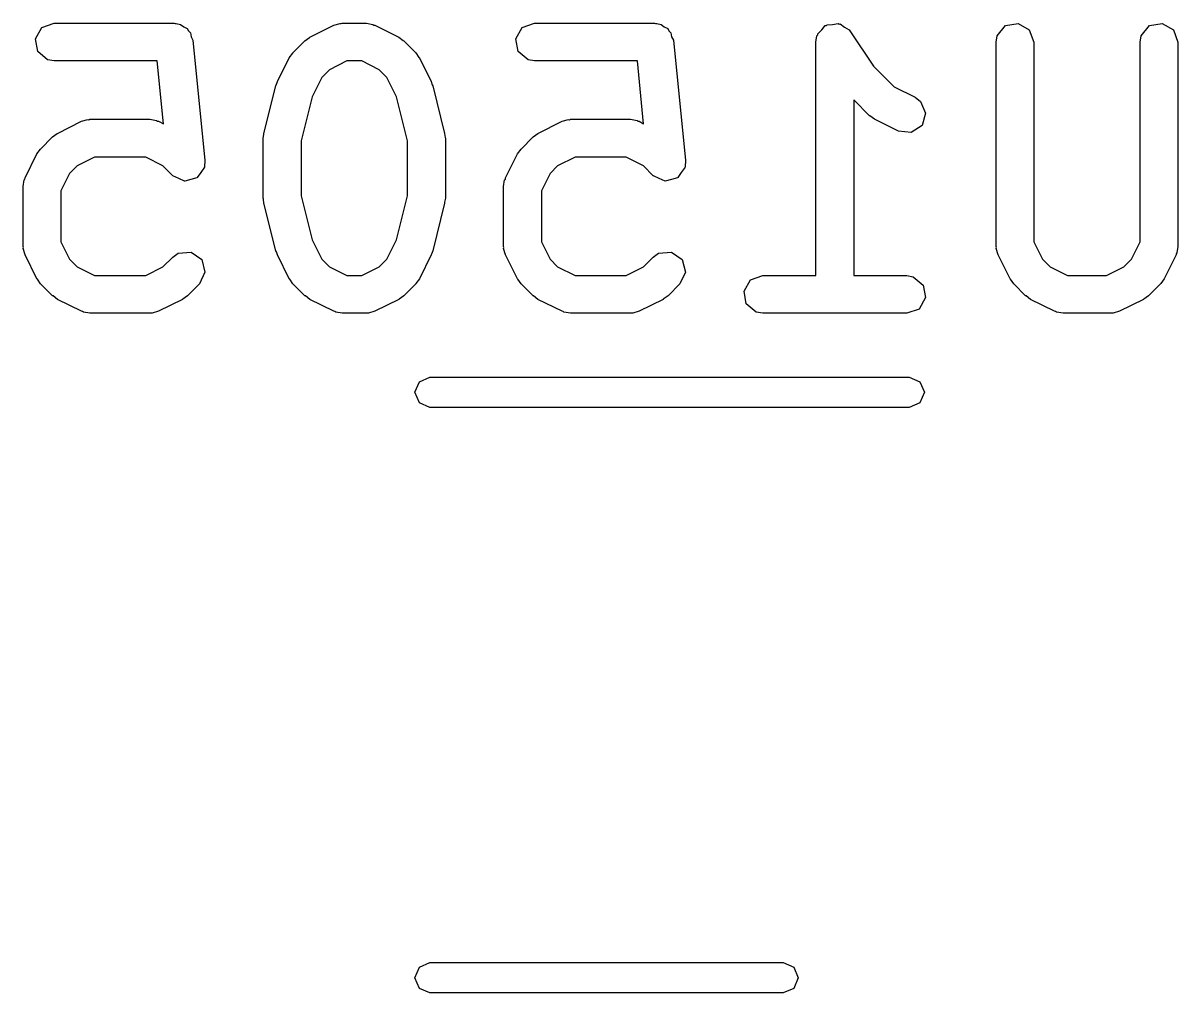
# Model space of a CAD drawing. Extents: x 54 to 297, y -260 to -31.
# Drawn here: x 256.687 to 261.265, y -220.22 to -216.377 of the extents above; entities that cross this region are included whole.
import ezdxf

# ---------------------------------------------------------------- set-up
doc = ezdxf.new("R2010")
doc.units = 0
doc.layers.add('BLACK', color=7, linetype='CONTINUOUS')

msp = doc.modelspace()

# ---------------------------------------------------------------- linework, layer by layer
at = {"layer": 'BLACK', "linetype": 'CONTINUOUS'}
for p, q in [((256.736, -216.439), (256.761, -216.395)), ((256.761, -216.395), (256.81, -216.377)), ((256.81, -216.377), (257.286, -216.377)), ((257.286, -216.377), (257.29, -216.378)), ((257.29, -216.378), (257.291, -216.378)), ((257.291, -216.378), (257.294, -216.379)), ((257.294, -216.379), (257.311, -216.382)), ((257.311, -216.382), (257.324, -216.392)), ((257.324, -216.392), (257.338, -216.399)), ((257.338, -216.399), (257.343, -216.408)), ((257.824, -216.433), (257.919, -216.385)), ((257.919, -216.385), (257.944, -216.378)), ((257.944, -216.378), (257.948, -216.379)), ((257.948, -216.379), (257.952, -216.377)), ((257.952, -216.377), (258.048, -216.377)), ((258.048, -216.377), (258.073, -216.382)), ((258.073, -216.382), (258.077, -216.385)), ((258.077, -216.385), (258.081, -216.385)), ((258.081, -216.385), (258.176, -216.433)), ((258.64, -216.439), (258.666, -216.395)), ((258.666, -216.395), (258.714, -216.377)), ((258.714, -216.377), (259.19, -216.377)), ((259.19, -216.377), (259.194, -216.378)), ((259.194, -216.378), (259.196, -216.378)), ((259.196, -216.378), (259.199, -216.379)), ((259.199, -216.379), (259.216, -216.382)), ((259.216, -216.382), (259.228, -216.392)), ((259.228, -216.392), (259.243, -216.399)), ((259.243, -216.399), (259.247, -216.408)), ((259.853, -216.404), (259.867, -216.387)), ((259.867, -216.387), (259.872, -216.387)), ((259.872, -216.387), (259.875, -216.384)), ((259.875, -216.384), (259.896, -216.382)), ((259.896, -216.382), (259.918, -216.379)), ((259.918, -216.379), (259.922, -216.381)), ((259.922, -216.381), (259.926, -216.38)), ((259.926, -216.38), (259.943, -216.393)), ((259.943, -216.393), (259.962, -216.404)), ((260.549, -216.427), (260.582, -216.387)), ((260.582, -216.387), (260.632, -216.379)), ((260.632, -216.379), (260.676, -216.404)), ((261.12, -216.427), (261.153, -216.387)), ((261.153, -216.387), (261.203, -216.379)), ((261.203, -216.379), (261.248, -216.404)), ((256.745, -216.49), (256.736, -216.439)), ((257.343, -216.408), (257.351, -216.415)), ((257.351, -216.415), (257.353, -216.431)), ((257.353, -216.431), (257.36, -216.445)), ((257.36, -216.445), (257.408, -216.921)), ((257.756, -216.495), (257.804, -216.447)), ((257.804, -216.447), (257.822, -216.434)), ((257.822, -216.434), (257.824, -216.433)), ((258.176, -216.433), (258.194, -216.446)), ((258.194, -216.446), (258.196, -216.447)), ((258.196, -216.447), (258.244, -216.495)), ((258.649, -216.49), (258.64, -216.439)), ((259.247, -216.408), (259.255, -216.415)), ((259.255, -216.415), (259.258, -216.431)), ((259.258, -216.431), (259.265, -216.445)), ((259.265, -216.445), (259.313, -216.921)), ((259.83, -216.452), (259.834, -216.427)), ((259.834, -216.427), (259.837, -216.423)), ((259.837, -216.423), (259.838, -216.419)), ((259.838, -216.419), (259.853, -216.404)), ((259.962, -216.404), (259.964, -216.408)), ((259.964, -216.408), (259.967, -216.411)), ((259.967, -216.411), (260.058, -216.547)), ((260.544, -216.452), (260.549, -216.427)), ((260.676, -216.404), (260.694, -216.452)), ((261.115, -216.452), (261.12, -216.427)), ((261.248, -216.404), (261.265, -216.452)), ((256.784, -216.523), (256.745, -216.49)), ((258.689, -216.523), (258.649, -216.49)), ((259.83, -217.377), (259.83, -216.452)), ((260.544, -217.262), (260.544, -216.452)), ((260.694, -216.452), (260.694, -217.244)), ((261.115, -217.244), (261.115, -216.452)), ((261.265, -216.452), (261.265, -217.262)), ((256.81, -216.527), (256.784, -216.523)), ((257.218, -216.527), (256.81, -216.527)), ((257.243, -216.776), (257.218, -216.527)), ((257.695, -216.609), (257.742, -216.514)), ((257.742, -216.514), (257.756, -216.496)), ((257.756, -216.496), (257.756, -216.495)), ((257.97, -216.527), (257.902, -216.562)), ((258.03, -216.527), (257.97, -216.527)), ((258.098, -216.562), (258.03, -216.527)), ((258.244, -216.495), (258.256, -216.513)), ((258.256, -216.513), (258.258, -216.514)), ((258.258, -216.514), (258.305, -216.609)), ((258.714, -216.527), (258.689, -216.523)), ((259.123, -216.527), (258.714, -216.527)), ((259.147, -216.776), (259.123, -216.527)), ((257.902, -216.562), (257.871, -216.592)), ((258.129, -216.592), (258.098, -216.562)), ((260.058, -216.547), (260.14, -216.629)), ((257.642, -216.815), (257.689, -216.625)), ((257.689, -216.625), (257.694, -216.613)), ((257.694, -216.613), (257.695, -216.609)), ((257.871, -216.592), (257.833, -216.669)), ((258.167, -216.669), (258.129, -216.592)), ((258.305, -216.609), (258.309, -216.622)), ((258.309, -216.622), (258.311, -216.625)), ((258.311, -216.625), (258.358, -216.815)), ((260.14, -216.629), (260.224, -216.671)), ((257.833, -216.669), (257.789, -216.843)), ((258.211, -216.843), (258.167, -216.669)), ((260.224, -216.671), (260.245, -216.687)), ((260.042, -216.744), (259.98, -216.681)), ((259.98, -216.681), (259.98, -217.377)), ((260.245, -216.687), (260.265, -216.734)), ((256.824, -216.814), (256.919, -216.766)), ((256.919, -216.766), (256.944, -216.759)), ((256.944, -216.759), (256.948, -216.76)), ((256.948, -216.76), (256.952, -216.758)), ((256.952, -216.758), (257.19, -216.758)), ((257.19, -216.758), (257.216, -216.763)), ((257.216, -216.763), (257.22, -216.766)), ((257.22, -216.766), (257.224, -216.766)), ((257.224, -216.766), (257.243, -216.776)), ((258.728, -216.814), (258.824, -216.766)), ((258.824, -216.766), (258.849, -216.759)), ((258.849, -216.759), (258.853, -216.76)), ((258.853, -216.76), (258.857, -216.758)), ((258.857, -216.758), (259.095, -216.758)), ((259.095, -216.758), (259.121, -216.763)), ((259.121, -216.763), (259.124, -216.766)), ((259.124, -216.766), (259.129, -216.766)), ((259.129, -216.766), (259.147, -216.776)), ((260.044, -216.744), (260.042, -216.744)), ((260.062, -216.758), (260.044, -216.744)), ((260.157, -216.805), (260.062, -216.758)), ((260.265, -216.734), (260.251, -216.783)), ((256.822, -216.815), (256.824, -216.814)), ((258.727, -216.815), (258.728, -216.814)), ((260.208, -216.811), (260.157, -216.805)), ((260.251, -216.783), (260.208, -216.811)), ((256.756, -216.876), (256.804, -216.828)), ((256.804, -216.828), (256.822, -216.815)), ((257.639, -216.833), (257.642, -216.819)), ((257.639, -217.071), (257.639, -216.833)), ((257.642, -216.819), (257.642, -216.815)), ((257.789, -216.843), (257.789, -217.062)), ((258.211, -217.062), (258.211, -216.843)), ((258.358, -216.815), (258.36, -216.83)), ((258.36, -216.83), (258.361, -216.833)), ((258.361, -216.833), (258.361, -217.071)), ((258.661, -216.876), (258.709, -216.828)), ((258.709, -216.828), (258.727, -216.815)), ((256.695, -216.99), (256.742, -216.895)), ((256.742, -216.895), (256.756, -216.877)), ((256.756, -216.877), (256.756, -216.876)), ((258.6, -216.99), (258.647, -216.895)), ((258.647, -216.895), (258.661, -216.877)), ((258.661, -216.877), (258.661, -216.876)), ((256.902, -216.943), (256.871, -216.973)), ((256.97, -216.908), (256.902, -216.943)), ((257.173, -216.908), (256.97, -216.908)), ((257.241, -216.943), (257.173, -216.908)), ((257.28, -216.982), (257.241, -216.943)), ((257.406, -216.948), (257.391, -216.969)), ((257.408, -216.921), (257.406, -216.947)), ((257.406, -216.947), (257.406, -216.947)), ((257.406, -216.947), (257.406, -216.948)), ((258.806, -216.943), (258.776, -216.973)), ((258.875, -216.908), (258.806, -216.943)), ((259.078, -216.908), (258.875, -216.908)), ((259.146, -216.943), (259.078, -216.908)), ((259.185, -216.982), (259.146, -216.943)), ((259.311, -216.948), (259.296, -216.969)), ((259.311, -216.947), (259.31, -216.947)), ((259.31, -216.947), (259.311, -216.948)), ((259.313, -216.921), (259.311, -216.947)), ((256.691, -216.998), (256.694, -216.995)), ((256.694, -216.995), (256.695, -216.99)), ((256.871, -216.973), (256.837, -217.042)), ((257.281, -216.982), (257.28, -216.982)), ((257.304, -216.993), (257.281, -216.982)), ((257.281, -216.982), (257.281, -216.982)), ((257.327, -217.003), (257.304, -216.993)), ((257.352, -216.997), (257.328, -217.003)), ((257.376, -216.99), (257.352, -216.997)), ((257.377, -216.99), (257.376, -216.99)), ((257.391, -216.969), (257.377, -216.989)), ((257.377, -216.989), (257.377, -216.99)), ((258.596, -216.998), (258.599, -216.995)), ((258.599, -216.995), (258.6, -216.99)), ((258.776, -216.973), (258.742, -217.042)), ((259.186, -216.982), (259.185, -216.982)), ((259.209, -216.993), (259.186, -216.982)), ((259.186, -216.982), (259.186, -216.982)), ((259.232, -217.003), (259.209, -216.993)), ((259.257, -216.997), (259.232, -217.003)), ((259.281, -216.99), (259.257, -216.997)), ((259.282, -216.989), (259.281, -216.99)), ((259.281, -216.99), (259.281, -216.99)), ((259.296, -216.969), (259.282, -216.989)), ((256.687, -217.024), (256.691, -216.998)), ((256.687, -217.262), (256.687, -217.024)), ((256.837, -217.042), (256.837, -217.244)), ((257.328, -217.003), (257.327, -217.003)), ((257.327, -217.003), (257.327, -217.003)), ((258.592, -217.024), (258.596, -216.998)), ((258.592, -217.262), (258.592, -217.024)), ((258.742, -217.042), (258.742, -217.244)), ((259.232, -217.003), (259.232, -217.003)), ((259.232, -217.003), (259.232, -217.003)), ((257.64, -217.075), (257.639, -217.071)), ((257.642, -217.09), (257.64, -217.075)), ((257.789, -217.062), (257.833, -217.236)), ((258.167, -217.236), (258.211, -217.062)), ((258.361, -217.071), (258.358, -217.086)), ((258.358, -217.086), (258.358, -217.09)), ((257.689, -217.28), (257.642, -217.09)), ((258.358, -217.09), (258.311, -217.28)), ((256.688, -217.266), (256.687, -217.262)), ((256.687, -217.27), (256.688, -217.266)), ((256.695, -217.295), (256.687, -217.27)), ((256.837, -217.244), (256.871, -217.313)), ((257.833, -217.236), (257.871, -217.313)), ((258.129, -217.313), (258.167, -217.236)), ((258.593, -217.266), (258.592, -217.262)), ((258.592, -217.27), (258.593, -217.266)), ((258.6, -217.295), (258.592, -217.27)), ((258.742, -217.244), (258.776, -217.313)), ((260.546, -217.266), (260.544, -217.262)), ((260.545, -217.27), (260.546, -217.266)), ((260.552, -217.295), (260.545, -217.27)), ((260.694, -217.244), (260.728, -217.313)), ((261.081, -217.313), (261.115, -217.244)), ((261.265, -217.262), (261.261, -217.288)), ((256.742, -217.391), (256.695, -217.295)), ((256.871, -217.313), (256.902, -217.343)), ((257.241, -217.343), (257.28, -217.304)), ((257.28, -217.304), (257.302, -217.289)), ((257.302, -217.289), (257.353, -217.285)), ((257.353, -217.285), (257.395, -217.314)), ((257.395, -217.314), (257.408, -217.364)), ((257.691, -217.283), (257.689, -217.28)), ((257.695, -217.295), (257.691, -217.283)), ((257.742, -217.391), (257.695, -217.295)), ((257.871, -217.313), (257.902, -217.343)), ((258.098, -217.343), (258.129, -217.313)), ((258.305, -217.295), (258.258, -217.391)), ((258.306, -217.292), (258.305, -217.295)), ((258.311, -217.28), (258.306, -217.292)), ((258.647, -217.391), (258.6, -217.295)), ((258.776, -217.313), (258.806, -217.343)), ((259.146, -217.343), (259.185, -217.304)), ((259.185, -217.304), (259.206, -217.289)), ((259.206, -217.289), (259.258, -217.285)), ((259.258, -217.285), (259.3, -217.314)), ((259.3, -217.314), (259.313, -217.364)), ((260.6, -217.391), (260.552, -217.295)), ((260.728, -217.313), (260.759, -217.343)), ((261.051, -217.343), (261.081, -217.313)), ((261.258, -217.295), (261.21, -217.391)), ((261.261, -217.288), (261.258, -217.291)), ((261.258, -217.291), (261.258, -217.295)), ((256.902, -217.343), (256.97, -217.377)), ((257.173, -217.377), (257.241, -217.343)), ((257.902, -217.343), (257.97, -217.377)), ((258.03, -217.377), (258.098, -217.343)), ((258.806, -217.343), (258.875, -217.377)), ((259.078, -217.377), (259.146, -217.343)), ((260.759, -217.343), (260.827, -217.377)), ((260.982, -217.377), (261.051, -217.343)), ((256.744, -217.392), (256.742, -217.391)), ((256.756, -217.41), (256.744, -217.392)), ((256.97, -217.377), (257.173, -217.377)), ((257.408, -217.364), (257.386, -217.41)), ((257.744, -217.392), (257.742, -217.391)), ((257.756, -217.41), (257.744, -217.392)), ((257.97, -217.377), (258.03, -217.377)), ((258.258, -217.391), (258.244, -217.409)), ((258.244, -217.409), (258.244, -217.41)), ((258.648, -217.392), (258.647, -217.391)), ((258.661, -217.41), (258.648, -217.392)), ((258.875, -217.377), (259.078, -217.377)), ((259.313, -217.364), (259.291, -217.41)), ((259.545, -217.439), (259.571, -217.395)), ((259.571, -217.395), (259.619, -217.377)), ((259.619, -217.377), (259.83, -217.377)), ((259.98, -217.377), (260.19, -217.377)), ((260.19, -217.377), (260.216, -217.382)), ((260.216, -217.382), (260.255, -217.415)), ((260.601, -217.392), (260.6, -217.391)), ((260.614, -217.41), (260.601, -217.392)), ((260.827, -217.377), (260.982, -217.377)), ((261.197, -217.409), (261.196, -217.41)), ((261.21, -217.391), (261.197, -217.409)), ((256.804, -217.458), (256.756, -217.41)), ((257.386, -217.41), (257.339, -217.458)), ((257.804, -217.458), (257.756, -217.41)), ((258.244, -217.41), (258.196, -217.458)), ((258.709, -217.458), (258.661, -217.41)), ((259.291, -217.41), (259.244, -217.458)), ((259.554, -217.49), (259.545, -217.439)), ((260.255, -217.415), (260.264, -217.465)), ((260.661, -217.458), (260.614, -217.41)), ((261.196, -217.41), (261.148, -217.458)), ((256.806, -217.458), (256.804, -217.458)), ((256.824, -217.472), (256.806, -217.458)), ((256.919, -217.519), (256.824, -217.472)), ((257.319, -217.472), (257.224, -217.519)), ((257.32, -217.471), (257.319, -217.472)), ((257.339, -217.458), (257.32, -217.471)), ((257.806, -217.458), (257.804, -217.458)), ((257.824, -217.472), (257.806, -217.458)), ((257.919, -217.519), (257.824, -217.472)), ((258.176, -217.472), (258.081, -217.519)), ((258.178, -217.471), (258.176, -217.472)), ((258.196, -217.458), (258.178, -217.471)), ((258.71, -217.458), (258.709, -217.458)), ((258.728, -217.472), (258.71, -217.458)), ((258.824, -217.519), (258.728, -217.472)), ((259.224, -217.472), (259.129, -217.519)), ((259.225, -217.471), (259.224, -217.472)), ((259.244, -217.458), (259.225, -217.471)), ((259.593, -217.523), (259.554, -217.49)), ((260.264, -217.465), (260.239, -217.51)), ((260.663, -217.458), (260.661, -217.458)), ((260.681, -217.472), (260.663, -217.458)), ((260.776, -217.519), (260.681, -217.472)), ((261.129, -217.472), (261.034, -217.519)), ((261.13, -217.471), (261.129, -217.472)), ((261.148, -217.458), (261.13, -217.471)), ((256.923, -217.52), (256.919, -217.519)), ((256.927, -217.523), (256.923, -217.52)), ((256.952, -217.527), (256.927, -217.523)), ((257.19, -217.527), (256.952, -217.527)), ((257.195, -217.526), (257.19, -217.527)), ((257.199, -217.527), (257.195, -217.526)), ((257.224, -217.519), (257.199, -217.527)), ((257.923, -217.52), (257.919, -217.519)), ((257.927, -217.523), (257.923, -217.52)), ((257.952, -217.527), (257.927, -217.523)), ((258.048, -217.527), (257.952, -217.527)), ((258.052, -217.526), (258.048, -217.527)), ((258.056, -217.527), (258.052, -217.526)), ((258.081, -217.519), (258.056, -217.527)), ((258.828, -217.52), (258.824, -217.519)), ((258.831, -217.523), (258.828, -217.52)), ((258.857, -217.527), (258.831, -217.523)), ((259.095, -217.527), (258.857, -217.527)), ((259.099, -217.526), (259.095, -217.527)), ((259.104, -217.527), (259.099, -217.526)), ((259.129, -217.519), (259.104, -217.527)), ((259.619, -217.527), (259.593, -217.523)), ((260.19, -217.527), (259.619, -217.527)), ((260.239, -217.51), (260.19, -217.527)), ((260.78, -217.52), (260.776, -217.519)), ((260.784, -217.523), (260.78, -217.52)), ((260.81, -217.527), (260.784, -217.523)), ((261, -217.527), (260.81, -217.527)), ((261.004, -217.526), (261, -217.527)), ((261.009, -217.527), (261.004, -217.526)), ((261.034, -217.519), (261.009, -217.527)), ((258.24, -217.84), (258.258, -217.798)), ((258.258, -217.798), (258.3, -217.78)), ((258.3, -217.78), (260.2, -217.78)), ((260.2, -217.78), (260.242, -217.798)), ((260.242, -217.798), (260.26, -217.84)), ((258.258, -217.882), (258.24, -217.84)), ((260.26, -217.84), (260.242, -217.882)), ((258.3, -217.9), (258.258, -217.882)), ((260.2, -217.9), (258.3, -217.9)), ((260.242, -217.882), (260.2, -217.9)), ((258.258, -220.118), (258.3, -220.1)), ((258.3, -220.1), (259.7, -220.1)), ((259.7, -220.1), (259.742, -220.118)), ((258.24, -220.16), (258.258, -220.118)), ((259.742, -220.118), (259.76, -220.16)), ((258.258, -220.202), (258.24, -220.16)), ((259.76, -220.16), (259.742, -220.202)), ((258.3, -220.22), (258.258, -220.202)), ((259.7, -220.22), (258.3, -220.22)), ((259.742, -220.202), (259.7, -220.22))]:
    msp.add_line(p, q, dxfattribs=at)

doc.saveas('drawing.dxf')
